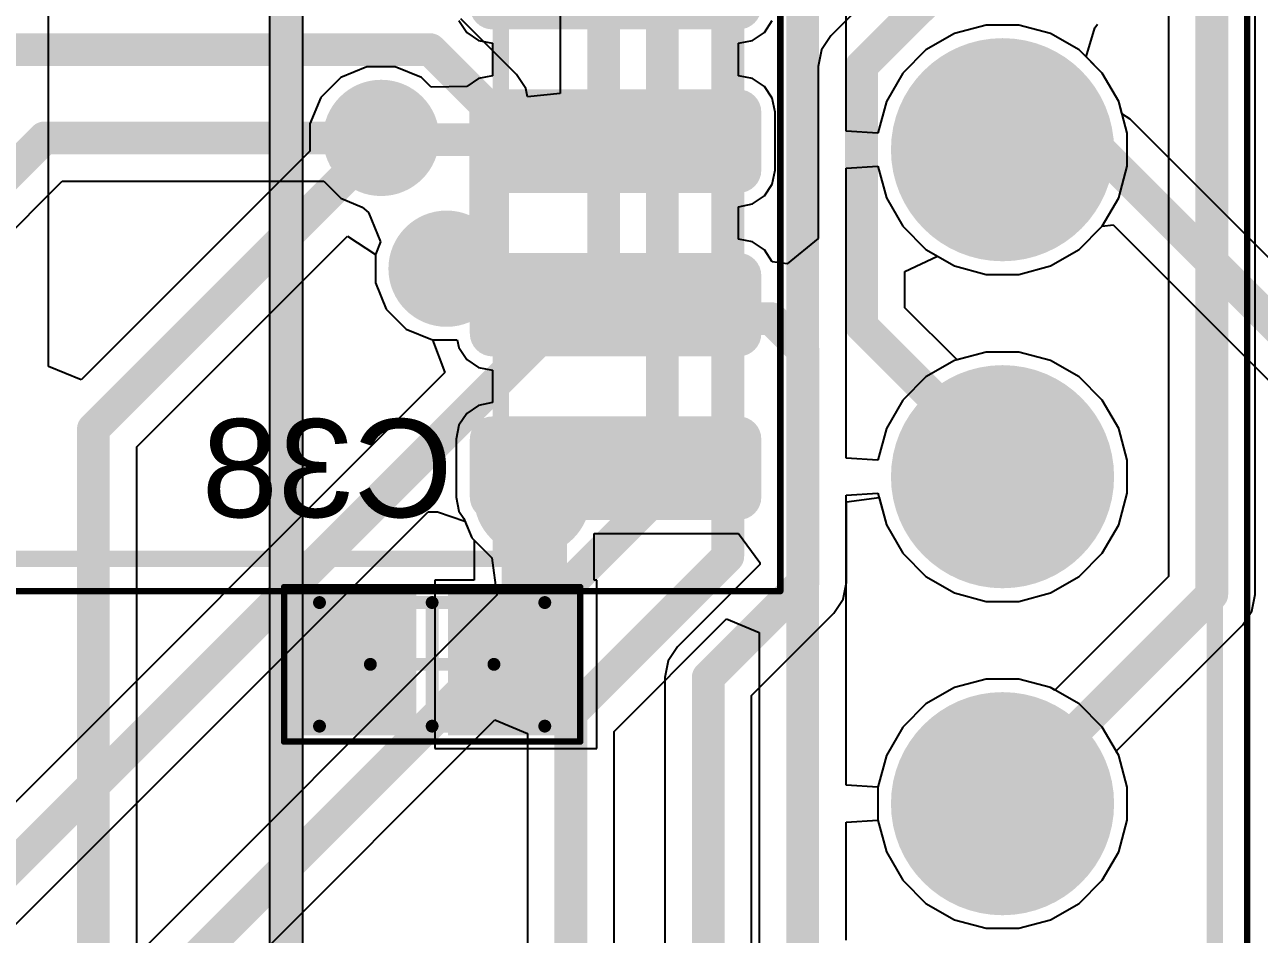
# Model space of a CAD drawing. Header units: inches. Extents: x 2.95 to 6.74, y 1.23 to 4.83.
# Drawn here: x 4.291 to 4.6685, y 3.5294 to 3.8076 of the extents above; entities that cross this region are included whole.
import ezdxf

# ---------------------------------------------------------------- set-up
doc = ezdxf.new("R2010")
doc.units = ezdxf.units.IN
doc.header["$MEASUREMENT"] = 0
for name, color, linetype in [('Bottom 3D Body', 56, 'Continuous'), ('Bottom Layer', 5, 'Continuous'), ('Bottom Overlay', 54, 'Continuous'), ('Bottom Paste', 16, 'Continuous'), ('Bottom Solder', 6, 'Continuous'), ('GND', 76, 'Continuous'), ('Mechanical 15', 56, 'Continuous'), ('Multi-Layer', 9, 'Continuous'), ('Pad Holes', 156, 'Continuous'), ('PWR', 16, 'Continuous'), ('Top 3D Body', 56, 'Continuous'), ('Top Layer', 1, 'Continuous'), ('Top Overlay', 2, 'Continuous'), ('Top Solder', 216, 'Continuous'), ('Via Holes', 16, 'Continuous')]:
    doc.layers.add(name, color=color, linetype=linetype)
doc.styles.add('Arial', font='', dxfattribs={"height": 0.2})
doc.styles.get('Arial').set_extended_font_data('Arial')

# ---------------------------------------------------------------- blocks, each defined once
blk = doc.blocks.new('CAPC1608X90X35LL15T15_B_6')
at = {"layer": 'Bottom Layer'}
for points in [[(-0.00886, 0.01772), (-0.00886, -0.01772), (-0.04232, -0.01772), (-0.04232, 0.01772)], [(0.04232, 0.01772), (0.04232, -0.01772), (0.00886, -0.01772), (0.00886, 0.01772)]]:
    blk.add_hatch(color=5, dxfattribs=at).paths.add_polyline_path(points)
at = {"layer": 'Bottom Paste'}
for points in [[(-0.00886, 0.01772), (-0.00886, -0.01772), (-0.04232, -0.01772), (-0.04232, 0.01772)], [(0.04232, 0.01772), (0.04232, -0.01772), (0.00886, -0.01772), (0.00886, 0.01772)]]:
    blk.add_hatch(color=16, dxfattribs=at).paths.add_polyline_path(points)
at = {"layer": 'Bottom Solder'}
for points in [[(-0.00486, 0.02172), (-0.00486, -0.02172), (-0.04632, -0.02172), (-0.04632, 0.02172)], [(0.04632, 0.02172), (0.04632, -0.02172), (0.00486, -0.02172), (0.00486, 0.02172)]]:
    blk.add_hatch(color=6, dxfattribs=at).paths.add_polyline_path(points)
at = {"layer": 'Bottom 3D Body'}
for points in [[(-0.03445, -0.0189, 0.00394, 0.00394, 0), (-0.03445, 0.0189, 0.00394, 0.00394, 0)], [(-0.03445, 0.0189, 0.00394, 0.00394, 0), (0.03445, 0.0189, 0.00394, 0.00394, 0)], [(0.03445, -0.0189, 0.00394, 0.00394, 0), (0.03445, 0.0189, 0.00394, 0.00394, 0)], [(-0.03445, -0.0189, 0.00394, 0.00394, 0), (0.03445, -0.0189, 0.00394, 0.00394, 0)]]:
    blk.add_lwpolyline(points, format="xyseb", dxfattribs=at)
for points in [[(-0.03543, 0.0189, 0.00197, 0.00197, 1), (-0.03346, 0.0189, 0.00197, 0.00197, 1)], [(-0.03543, 0.0189, 0.00197, 0.00197, 1), (-0.03346, 0.0189, 0.00197, 0.00197, 1)], [(0.03346, 0.0189, 0.00197, 0.00197, 1), (0.03543, 0.0189, 0.00197, 0.00197, 1)], [(0.03346, 0.0189, 0.00197, 0.00197, 1), (0.03543, 0.0189, 0.00197, 0.00197, 1)], [(-0.03543, -0.0189, 0.00197, 0.00197, 1), (-0.03346, -0.0189, 0.00197, 0.00197, 1)], [(-0.03543, -0.0189, 0.00197, 0.00197, 1), (-0.03346, -0.0189, 0.00197, 0.00197, 1)], [(0.03346, -0.0189, 0.00197, 0.00197, 1), (0.03543, -0.0189, 0.00197, 0.00197, 1)], [(0.03346, -0.0189, 0.00197, 0.00197, 1), (0.03543, -0.0189, 0.00197, 0.00197, 1)]]:
    blk.add_lwpolyline(points, format="xyseb", close=True, dxfattribs=at)
at = {"layer": 'Mechanical 15'}
for points in [[(-0.04528, -0.02362, 0.00197, 0.00197, 0), (-0.04528, 0.02362, 0.00197, 0.00197, 0)], [(-0.04528, 0.02362, 0.00197, 0.00197, 0), (0.04528, 0.02362, 0.00197, 0.00197, 0)], [(0.04528, -0.02362, 0.00197, 0.00197, 0), (0.04528, 0.02362, 0.00197, 0.00197, 0)], [(0, -0.0189, 0.00394, 0.00394, 0), (0, 0.0189, 0.00394, 0.00394, 0)], [(-0.0189, 0, 0.00394, 0.00394, 0), (0.0189, 0, 0.00394, 0.00394, 0)], [(-0.04528, -0.02362, 0.00197, 0.00197, 0), (0.04528, -0.02362, 0.00197, 0.00197, 0)]]:
    blk.add_lwpolyline(points, format="xyseb", dxfattribs=at)
for points in [[(-0.04577, 0.02362, 0.000984, 0.000984, 1), (-0.04478, 0.02362, 0.000984, 0.000984, 1)], [(-0.04577, 0.02362, 0.000984, 0.000984, 1), (-0.04478, 0.02362, 0.000984, 0.000984, 1)], [(0.04478, 0.02362, 0.000984, 0.000984, 1), (0.04577, 0.02362, 0.000984, 0.000984, 1)], [(0.04478, 0.02362, 0.000984, 0.000984, 1), (0.04577, 0.02362, 0.000984, 0.000984, 1)], [(-0.00098, 0.0189, 0.00197, 0.00197, 1), (0.00098, 0.0189, 0.00197, 0.00197, 1)], [(-0.01988, 0, 0.00197, 0.00197, 1), (-0.01791, 0, 0.00197, 0.00197, 1)], [(0.01791, 0, 0.00197, 0.00197, 1), (0.01988, 0, 0.00197, 0.00197, 1)], [(-0.00098, -0.0189, 0.00197, 0.00197, 1), (0.00098, -0.0189, 0.00197, 0.00197, 1)], [(-0.04577, -0.02362, 0.000984, 0.000984, 1), (-0.04478, -0.02362, 0.000984, 0.000984, 1)], [(-0.04577, -0.02362, 0.000984, 0.000984, 1), (-0.04478, -0.02362, 0.000984, 0.000984, 1)], [(0.04478, -0.02362, 0.000984, 0.000984, 1), (0.04577, -0.02362, 0.000984, 0.000984, 1)], [(0.04478, -0.02362, 0.000984, 0.000984, 1), (0.04577, -0.02362, 0.000984, 0.000984, 1)]]:
    blk.add_lwpolyline(points, format="xyseb", close=True, dxfattribs=at)
blk = doc.blocks.new('SOIC127P1030X265_16N_B_17')
at = {"layer": 'Bottom Layer'}
h = blk.add_hatch(color=5, dxfattribs=at)
edge = h.paths.add_edge_path()
edge.add_arc((0.14508, -0.06614), 0.00295, 90, 180)
edge.add_line((0.14213, -0.06614), (0.14213, -0.08386))
edge.add_arc((0.14508, -0.08386), 0.00295, 180, 270)
edge.add_line((0.14508, -0.08681), (0.22028, -0.08681))
edge.add_arc((0.22028, -0.08386), 0.00295, 270, 360)
edge.add_line((0.22323, -0.08386), (0.22323, -0.06614))
edge.add_arc((0.22028, -0.06614), 0.00295, 0, 90)
edge.add_line((0.22028, -0.06319), (0.14508, -0.06319))
h = blk.add_hatch(color=5, dxfattribs=at)
edge = h.paths.add_edge_path()
edge.add_arc((0.14508, -0.11614), 0.00295, 90, 180)
edge.add_line((0.14213, -0.11614), (0.14213, -0.13386))
edge.add_arc((0.14508, -0.13386), 0.00295, 180, 270)
edge.add_line((0.14508, -0.13681), (0.22028, -0.13681))
edge.add_arc((0.22028, -0.13386), 0.00295, 270, 360)
edge.add_line((0.22323, -0.13386), (0.22323, -0.11614))
edge.add_arc((0.22028, -0.11614), 0.00295, 0, 90)
edge.add_line((0.22028, -0.11319), (0.14508, -0.11319))
h = blk.add_hatch(color=5, dxfattribs=at)
edge = h.paths.add_edge_path()
edge.add_arc((0.14508, -0.16614), 0.00295, 90, 180)
edge.add_line((0.14213, -0.16614), (0.14213, -0.18386))
edge.add_arc((0.14508, -0.18386), 0.00295, 180, 270)
edge.add_line((0.14508, -0.18681), (0.22028, -0.18681))
edge.add_arc((0.22028, -0.18386), 0.00295, 270, 360)
edge.add_line((0.22323, -0.18386), (0.22323, -0.16614))
edge.add_arc((0.22028, -0.16614), 0.00295, 0, 90)
edge.add_line((0.22028, -0.16319), (0.14508, -0.16319))
at = {"layer": 'Bottom Paste'}
h = blk.add_hatch(color=16, dxfattribs=at)
edge = h.paths.add_edge_path()
edge.add_arc((0.14508, -0.06614), 0.00295, 90, 180)
edge.add_line((0.14213, -0.06614), (0.14213, -0.08386))
edge.add_arc((0.14508, -0.08386), 0.00295, 180, 270)
edge.add_line((0.14508, -0.08681), (0.22028, -0.08681))
edge.add_arc((0.22028, -0.08386), 0.00295, 270, 360)
edge.add_line((0.22323, -0.08386), (0.22323, -0.06614))
edge.add_arc((0.22028, -0.06614), 0.00295, 0, 90)
edge.add_line((0.22028, -0.06319), (0.14508, -0.06319))
h = blk.add_hatch(color=16, dxfattribs=at)
edge = h.paths.add_edge_path()
edge.add_arc((0.14508, -0.11614), 0.00295, 90, 180)
edge.add_line((0.14213, -0.11614), (0.14213, -0.13386))
edge.add_arc((0.14508, -0.13386), 0.00295, 180, 270)
edge.add_line((0.14508, -0.13681), (0.22028, -0.13681))
edge.add_arc((0.22028, -0.13386), 0.00295, 270, 360)
edge.add_line((0.22323, -0.13386), (0.22323, -0.11614))
edge.add_arc((0.22028, -0.11614), 0.00295, 0, 90)
edge.add_line((0.22028, -0.11319), (0.14508, -0.11319))
h = blk.add_hatch(color=16, dxfattribs=at)
edge = h.paths.add_edge_path()
edge.add_arc((0.14508, -0.16614), 0.00295, 90, 180)
edge.add_line((0.14213, -0.16614), (0.14213, -0.18386))
edge.add_arc((0.14508, -0.18386), 0.00295, 180, 270)
edge.add_line((0.14508, -0.18681), (0.22028, -0.18681))
edge.add_arc((0.22028, -0.18386), 0.00295, 270, 360)
edge.add_line((0.22323, -0.18386), (0.22323, -0.16614))
edge.add_arc((0.22028, -0.16614), 0.00295, 0, 90)
edge.add_line((0.22028, -0.16319), (0.14508, -0.16319))
at = {"layer": 'Bottom Solder'}
h = blk.add_hatch(color=6, dxfattribs=at)
edge = h.paths.add_edge_path()
edge.add_arc((0.14508, -0.01614), 0.00697, 90, 180)
edge.add_line((0.13811, -0.01614), (0.13811, -0.03386))
edge.add_arc((0.14508, -0.03386), 0.00697, 180, 270)
edge.add_line((0.14508, -0.04083), (0.22028, -0.04083))
edge.add_arc((0.22028, -0.03386), 0.00697, 270, 360)
edge.add_line((0.22724, -0.03386), (0.22724, -0.01614))
edge.add_arc((0.22028, -0.01614), 0.00697, 0, 90)
edge.add_line((0.22028, -0.00917), (0.14508, -0.00917))
h = blk.add_hatch(color=6, dxfattribs=at)
edge = h.paths.add_edge_path()
edge.add_arc((0.14508, -0.06614), 0.00697, 90, 180)
edge.add_line((0.13811, -0.06614), (0.13811, -0.08386))
edge.add_arc((0.14508, -0.08386), 0.00697, 180, 270)
edge.add_line((0.14508, -0.09083), (0.22028, -0.09083))
edge.add_arc((0.22028, -0.08386), 0.00697, 270, 360)
edge.add_line((0.22724, -0.08386), (0.22724, -0.06614))
edge.add_arc((0.22028, -0.06614), 0.00697, 0, 90)
edge.add_line((0.22028, -0.05917), (0.14508, -0.05917))
h = blk.add_hatch(color=6, dxfattribs=at)
edge = h.paths.add_edge_path()
edge.add_arc((0.14508, -0.11614), 0.00697, 90, 180)
edge.add_line((0.13811, -0.11614), (0.13811, -0.13386))
edge.add_arc((0.14508, -0.13386), 0.00697, 180, 270)
edge.add_line((0.14508, -0.14083), (0.22028, -0.14083))
edge.add_arc((0.22028, -0.13386), 0.00697, 270, 360)
edge.add_line((0.22724, -0.13386), (0.22724, -0.11614))
edge.add_arc((0.22028, -0.11614), 0.00697, 0, 90)
edge.add_line((0.22028, -0.10917), (0.14508, -0.10917))
h = blk.add_hatch(color=6, dxfattribs=at)
edge = h.paths.add_edge_path()
edge.add_arc((0.14508, -0.16614), 0.00697, 90, 180)
edge.add_line((0.13811, -0.16614), (0.13811, -0.18386))
edge.add_arc((0.14508, -0.18386), 0.00697, 180, 270)
edge.add_line((0.14508, -0.19083), (0.22028, -0.19083))
edge.add_arc((0.22028, -0.18386), 0.00697, 270, 360)
edge.add_line((0.22724, -0.18386), (0.22724, -0.16614))
edge.add_arc((0.22028, -0.16614), 0.00697, 0, 90)
edge.add_line((0.22028, -0.15917), (0.14508, -0.15917))
at = {"layer": 'Bottom 3D Body'}
for points in [[(0.14764, -0.20276, 0.005, 0.005, 0), (0.14764, 0.20276, 0.005, 0.005, 0)], [(-0.14764, -0.20276, 0.005, 0.005, 0), (0.14764, -0.20276, 0.005, 0.005, 0)]]:
    blk.add_lwpolyline(points, format="xyseb", dxfattribs=at)
blk.add_lwpolyline([(0.14639, -0.20276, 0.0025, 0.0025, 1), (0.14889, -0.20276, 0.0025, 0.0025, 1)], format="xyseb", close=True, dxfattribs=at)
blk.add_lwpolyline([(0.14639, -0.20276, 0.0025, 0.0025, 1), (0.14889, -0.20276, 0.0025, 0.0025, 1)], format="xyseb", close=True, dxfattribs=at)
at = {"layer": 'Bottom Overlay'}
blk.add_lwpolyline([(-0.14764, -0.20276, 0.005, 0.005, 0), (0.14764, -0.20276, 0.005, 0.005, 0)], format="xyseb", dxfattribs=at)
blk.add_lwpolyline([(0.14639, -0.20276, 0.0025, 0.0025, 1), (0.14889, -0.20276, 0.0025, 0.0025, 1)], format="xyseb", close=True, dxfattribs=at)
at = {"layer": 'Mechanical 15'}
for points in [[(0.23307, -0.2126, 0.00197, 0.00197, 0), (0.23307, 0.2126, 0.00197, 0.00197, 0)], [(-0.23307, -0.2126, 0.00197, 0.00197, 0), (0.23307, -0.2126, 0.00197, 0.00197, 0)]]:
    blk.add_lwpolyline(points, format="xyseb", dxfattribs=at)
blk.add_lwpolyline([(0.23258, -0.2126, 0.000984, 0.000984, 1), (0.23356, -0.2126, 0.000984, 0.000984, 1)], format="xyseb", close=True, dxfattribs=at)
blk.add_lwpolyline([(0.23258, -0.2126, 0.000984, 0.000984, 1), (0.23356, -0.2126, 0.000984, 0.000984, 1)], format="xyseb", close=True, dxfattribs=at)
blk = doc.blocks.new('MODULE_NUCLEO_L432KC_179')
at = {"layer": 'Bottom Layer'}
h = blk.add_hatch(color=5, dxfattribs=at)
edge = h.paths.add_edge_path()
edge.add_arc((0.3, 0.03839), 0.03012, 0, 360)
h = blk.add_hatch(color=5, dxfattribs=at)
edge = h.paths.add_edge_path()
edge.add_arc((0.3, -0.06161), 0.03012, 0, 360)
h = blk.add_hatch(color=5, dxfattribs=at)
edge = h.paths.add_edge_path()
edge.add_arc((0.3, -0.16161), 0.03012, 0, 360)
at = {"layer": 'Bottom Solder'}
h = blk.add_hatch(color=6, dxfattribs=at)
edge = h.paths.add_edge_path()
edge.add_arc((0.3, 0.03839), 0.03412, 0, 360)
h = blk.add_hatch(color=6, dxfattribs=at)
edge = h.paths.add_edge_path()
edge.add_arc((0.3, -0.06161), 0.03412, 0, 360)
h = blk.add_hatch(color=6, dxfattribs=at)
edge = h.paths.add_edge_path()
edge.add_arc((0.3, -0.16161), 0.03412, 0, 360)
at = {"layer": 'GND'}
h = blk.add_hatch(color=76, dxfattribs=at)
edge = h.paths.add_edge_path()
edge.add_arc((0.3, 0.03839), 0.03008, 0, 360)
h = blk.add_hatch(color=76, dxfattribs=at)
edge = h.paths.add_edge_path()
edge.add_arc((0.3, -0.06161), 0.03008, 0, 360)
h = blk.add_hatch(color=76, dxfattribs=at)
edge = h.paths.add_edge_path()
edge.add_arc((0.3, -0.16161), 0.03008, 0, 360)
at = {"layer": 'Multi-Layer'}
h = blk.add_hatch(color=9, dxfattribs=at)
edge = h.paths.add_edge_path()
edge.add_arc((0.3, 0.03839), 0.03012, 0, 360)
h = blk.add_hatch(color=9, dxfattribs=at)
edge = h.paths.add_edge_path()
edge.add_arc((0.3, -0.06161), 0.03012, 0, 360)
h = blk.add_hatch(color=9, dxfattribs=at)
edge = h.paths.add_edge_path()
edge.add_arc((0.3, -0.16161), 0.03012, 0, 360)
at = {"layer": 'Pad Holes'}
h = blk.add_hatch(color=7, dxfattribs=at)
edge = h.paths.add_edge_path()
edge.add_arc((0.3, 0.03839), 0.02008, 0, 360)
h = blk.add_hatch(color=7, dxfattribs=at)
edge = h.paths.add_edge_path()
edge.add_arc((0.3, -0.06161), 0.02008, 0, 360)
h = blk.add_hatch(color=7, dxfattribs=at)
edge = h.paths.add_edge_path()
edge.add_arc((0.3, -0.16161), 0.02008, 0, 360)
at = {"layer": 'PWR'}
h = blk.add_hatch(color=16, dxfattribs=at)
edge = h.paths.add_edge_path()
edge.add_arc((0.3, 0.03839), 0.03008, 0, 360)
h = blk.add_hatch(color=16, dxfattribs=at)
edge = h.paths.add_edge_path()
edge.add_arc((0.3, -0.06161), 0.03008, 0, 360)
h = blk.add_hatch(color=16, dxfattribs=at)
edge = h.paths.add_edge_path()
edge.add_arc((0.3, -0.16161), 0.03008, 0, 360)
at = {"layer": 'Top Layer'}
h = blk.add_hatch(color=1, dxfattribs=at)
edge = h.paths.add_edge_path()
edge.add_arc((0.3, 0.03839), 0.03012, 0, 360)
h = blk.add_hatch(color=1, dxfattribs=at)
edge = h.paths.add_edge_path()
edge.add_arc((0.3, -0.06161), 0.03012, 0, 360)
h = blk.add_hatch(color=1, dxfattribs=at)
edge = h.paths.add_edge_path()
edge.add_arc((0.3, -0.16161), 0.03012, 0, 360)
at = {"layer": 'Top Solder'}
h = blk.add_hatch(color=216, dxfattribs=at)
edge = h.paths.add_edge_path()
edge.add_arc((0.3, 0.03839), 0.03412, 0, 360)
h = blk.add_hatch(color=216, dxfattribs=at)
edge = h.paths.add_edge_path()
edge.add_arc((0.3, -0.06161), 0.03412, 0, 360)
h = blk.add_hatch(color=216, dxfattribs=at)
edge = h.paths.add_edge_path()
edge.add_arc((0.3, -0.16161), 0.03412, 0, 360)
at = {"layer": 'Mechanical 15'}
blk.add_lwpolyline([(0.3748, -0.9998, 0.00197, 0.00197, 0), (0.3748, 0.9998, 0.00197, 0.00197, 0)], format="xyseb", dxfattribs=at)
at = {"layer": 'Top 3D Body'}
blk.add_lwpolyline([(0.36496, -0.98996, 0.005, 0.005, 0), (0.36496, 0.98996, 0.005, 0.005, 0)], format="xyseb", dxfattribs=at)
at = {"layer": 'Top Overlay'}
blk.add_lwpolyline([(0.36496, -0.98996, 0.005, 0.005, 0), (0.36496, 0.98996, 0.005, 0.005, 0)], format="xyseb", dxfattribs=at)

msp = doc.modelspace()

# ---------------------------------------------------------------- hatches: boundary and pattern name
at = {"layer": 'Bottom Layer'}
h = msp.add_hatch(color=5, dxfattribs=at)
edge = h.paths.add_edge_path()
edge.add_arc((4.4, 3.773), 0.01378, 0, 360)
h = msp.add_hatch(color=5, dxfattribs=at)
edge = h.paths.add_edge_path()
edge.add_arc((4.42, 3.733), 0.01378, 0, 360)
h = msp.add_hatch(color=5, dxfattribs=at)
edge = h.paths.add_edge_path()
edge.add_arc((4.44617, 3.66305), 0.01378, 0, 360)
h = msp.add_hatch(color=5, dxfattribs=at)
edge = h.paths.add_edge_path()
edge.add_arc((4.38494, 3.61006), 0.01378, 0, 360)
at = {"layer": 'Bottom Solder'}
h = msp.add_hatch(color=6, dxfattribs=at)
edge = h.paths.add_edge_path()
edge.add_arc((4.4, 3.773), 0.01778, 0, 360)
h = msp.add_hatch(color=6, dxfattribs=at)
edge = h.paths.add_edge_path()
edge.add_arc((4.42, 3.733), 0.01778, 0, 360)
h = msp.add_hatch(color=6, dxfattribs=at)
edge = h.paths.add_edge_path()
edge.add_arc((4.44617, 3.66305), 0.01778, 0, 360)
h = msp.add_hatch(color=6, dxfattribs=at)
edge = h.paths.add_edge_path()
edge.add_arc((4.38494, 3.61006), 0.01778, 0, 360)
at = {"layer": 'GND'}
h = msp.add_hatch(color=76, dxfattribs=at)
edge = h.paths.add_edge_path()
edge.add_arc((4.4, 3.773), 0.01591, 0, 360)
h = msp.add_hatch(color=76, dxfattribs=at)
edge = h.paths.add_edge_path()
edge.add_arc((4.42, 3.733), 0.01591, 0, 360)
h = msp.add_hatch(color=76, dxfattribs=at)
edge = h.paths.add_edge_path()
edge.add_arc((4.44617, 3.66305), 0.01591, 0, 360)
at = {"layer": 'PWR'}
h = msp.add_hatch(color=16, dxfattribs=at)
edge = h.paths.add_edge_path()
edge.add_arc((4.4, 3.773), 0.01591, 0, 360)
h = msp.add_hatch(color=16, dxfattribs=at)
edge = h.paths.add_edge_path()
edge.add_arc((4.42, 3.733), 0.01591, 0, 360)
h = msp.add_hatch(color=16, dxfattribs=at)
edge = h.paths.add_edge_path()
edge.add_arc((4.38494, 3.61006), 0.01591, 0, 360)
at = {"layer": 'Top Layer'}
h = msp.add_hatch(color=1, dxfattribs=at)
edge = h.paths.add_edge_path()
edge.add_arc((4.4, 3.773), 0.01378, 0, 360)
h = msp.add_hatch(color=1, dxfattribs=at)
edge = h.paths.add_edge_path()
edge.add_arc((4.42, 3.733), 0.01378, 0, 360)
h = msp.add_hatch(color=1, dxfattribs=at)
edge = h.paths.add_edge_path()
edge.add_arc((4.44617, 3.66305), 0.01378, 0, 360)
h = msp.add_hatch(color=1, dxfattribs=at)
edge = h.paths.add_edge_path()
edge.add_arc((4.38494, 3.61006), 0.01378, 0, 360)
at = {"layer": 'Top Solder'}
h = msp.add_hatch(color=216, dxfattribs=at)
edge = h.paths.add_edge_path()
edge.add_arc((4.4, 3.773), 0.01778, 0, 360)
h = msp.add_hatch(color=216, dxfattribs=at)
edge = h.paths.add_edge_path()
edge.add_arc((4.42, 3.733), 0.01778, 0, 360)
h = msp.add_hatch(color=216, dxfattribs=at)
edge = h.paths.add_edge_path()
edge.add_arc((4.44617, 3.66305), 0.01778, 0, 360)
h = msp.add_hatch(color=216, dxfattribs=at)
edge = h.paths.add_edge_path()
edge.add_arc((4.38494, 3.61006), 0.01778, 0, 360)
at = {"layer": 'Via Holes'}
h = msp.add_hatch(color=7, dxfattribs=at)
edge = h.paths.add_edge_path()
edge.add_arc((4.4, 3.773), 0.00591, 0, 360)
h = msp.add_hatch(color=7, dxfattribs=at)
edge = h.paths.add_edge_path()
edge.add_arc((4.42, 3.733), 0.00591, 0, 360)
h = msp.add_hatch(color=7, dxfattribs=at)
edge = h.paths.add_edge_path()
edge.add_arc((4.44617, 3.66305), 0.00591, 0, 360)
h = msp.add_hatch(color=7, dxfattribs=at)
edge = h.paths.add_edge_path()
edge.add_arc((4.38494, 3.61006), 0.00591, 0, 360)

# ---------------------------------------------------------------- linework, layer by layer
at = {"layer": 'Bottom Layer'}
for p, q in [((4.29825, 3.70314), (4.29825, 3.82851)), ((4.56279, 3.82953), (4.53751, 3.80425)), ((4.42376, 3.80887), (4.42618, 3.80525)), ((4.51717, 3.80525), (4.51959, 3.80887)), ((4.61555, 3.79775), (4.61825, 3.80667)), ((4.61825, 3.80667), (4.61902, 3.80775)), ((4.42618, 3.80525), (4.42981, 3.80282)), ((4.42981, 3.80282), (4.43408, 3.80197)), ((4.43408, 3.80197), (4.43408, 3.79203)), ((4.50928, 3.80197), (4.51355, 3.80282)), ((4.50928, 3.79203), (4.50928, 3.80197)), ((4.51355, 3.80282), (4.51717, 3.80525)), ((4.53751, 3.80425), (4.53464, 3.79995)), ((4.53464, 3.79995), (4.53363, 3.79488)), ((4.39567, 3.79478), (4.38766, 3.79146)), ((4.40433, 3.79478), (4.39567, 3.79478)), ((4.41234, 3.79146), (4.40433, 3.79478)), ((4.53363, 3.79488), (4.53363, 3.74224)), ((4.6205, 3.79279), (4.61555, 3.79775)), ((4.38766, 3.79146), (4.38154, 3.78534)), ((4.4153, 3.7885), (4.41234, 3.79146)), ((4.42981, 3.79118), (4.42618, 3.78875)), ((4.43408, 3.79203), (4.42981, 3.79118)), ((4.51355, 3.79118), (4.50928, 3.79203)), ((4.51717, 3.78875), (4.51355, 3.79118)), ((4.62552, 3.7841), (4.6205, 3.79279)), ((4.42618, 3.78875), (4.4153, 3.7885)), ((4.51959, 3.78513), (4.51717, 3.78875)), ((4.38154, 3.78534), (4.37822, 3.77733)), ((4.52044, 3.78086), (4.51959, 3.78513)), ((4.62651, 3.78041), (4.62552, 3.7841)), ((4.52044, 3.76314), (4.52044, 3.78086)), ((4.62899, 3.77876), (4.62651, 3.78041)), ((4.37822, 3.77733), (4.37822, 3.76897)), ((4.68949, 3.71825), (4.62899, 3.77876)), ((4.37822, 3.76897), (4.30825, 3.699)), ((4.51959, 3.75887), (4.52044, 3.76314)), ((4.51717, 3.75525), (4.51959, 3.75887)), ((4.50928, 3.75197), (4.51355, 3.75282)), ((4.51355, 3.75282), (4.51717, 3.75525)), ((4.50928, 3.74203), (4.50928, 3.75197)), ((4.61341, 3.73888), (4.6205, 3.74598)), ((4.6205, 3.74598), (4.62384, 3.74642)), ((4.62384, 3.74642), (4.67463, 3.69563)), ((4.32525, 3.67851), (4.38974, 3.743)), ((4.38974, 3.743), (4.39822, 3.73733)), ((4.51355, 3.74118), (4.50928, 3.74203)), ((4.53363, 3.74224), (4.52418, 3.73446)), ((4.51717, 3.73875), (4.51355, 3.74118)), ((4.51959, 3.73513), (4.51717, 3.73875)), ((4.60471, 3.73387), (4.61341, 3.73888)), ((4.39822, 3.73733), (4.39822, 3.73733)), ((4.39822, 3.73733), (4.39822, 3.72867)), ((4.52418, 3.73446), (4.51959, 3.73513)), ((4.56014, 3.73212), (4.57014, 3.73684)), ((4.57014, 3.73684), (4.57529, 3.73387)), ((4.57529, 3.73387), (4.58498, 3.73127)), ((4.59502, 3.73127), (4.60471, 3.73387)), ((4.56014, 3.72106), (4.56014, 3.73212)), ((4.58498, 3.73127), (4.59502, 3.73127)), ((4.39822, 3.72867), (4.40154, 3.72066)), ((4.40154, 3.72066), (4.40766, 3.71454)), ((4.57608, 3.70512), (4.56014, 3.72106)), ((4.40766, 3.71454), (4.41567, 3.71122)), ((4.41567, 3.71122), (4.42329, 3.71122)), ((4.42329, 3.71122), (4.42376, 3.70887)), ((4.42376, 3.70887), (4.42618, 3.70525)), ((4.58498, 3.7075), (4.57608, 3.70512)), ((4.59502, 3.7075), (4.58498, 3.7075)), ((4.60471, 3.70491), (4.59502, 3.7075)), ((4.42618, 3.70525), (4.42981, 3.70282)), ((4.61341, 3.69989), (4.60471, 3.70491)), ((4.30825, 3.699), (4.29825, 3.70314)), ((4.42981, 3.70282), (4.43408, 3.70197)), ((4.43408, 3.70197), (4.43408, 3.69203)), ((4.6205, 3.69279), (4.61341, 3.69989)), ((4.62552, 3.6841), (4.6205, 3.69279)), ((4.42618, 3.68875), (4.42376, 3.68513)), ((4.42981, 3.69118), (4.42618, 3.68875)), ((4.43408, 3.69203), (4.42981, 3.69118)), ((4.42376, 3.68513), (4.42291, 3.68086)), ((4.42291, 3.68086), (4.42291, 3.66314)), ((4.62812, 3.6744), (4.62552, 3.6841)), ((4.32525, 2.51349), (4.32525, 3.67851)), ((4.62812, 3.66437), (4.62812, 3.6744)), ((4.42291, 3.66314), (4.42376, 3.65887)), ((4.54225, 3.66166), (4.55225, 3.66298)), ((4.55225, 3.66298), (4.55448, 3.65467)), ((4.62552, 3.65467), (4.62812, 3.66437)), ((4.42376, 3.65887), (4.42526, 3.65663)), ((4.54225, 3.637), (4.54225, 3.66166)), ((4.42526, 3.65663), (4.42771, 3.65071)), ((4.55448, 3.65467), (4.5595, 3.64598)), ((4.6205, 3.64598), (4.62552, 3.65467)), ((4.42771, 3.65071), (4.42846, 3.64996)), ((4.46517, 3.63772), (4.46517, 3.65197)), ((4.46517, 3.65197), (4.50928, 3.65197)), ((4.50928, 3.65197), (4.51575, 3.64318)), ((4.42846, 3.64996), (4.42846, 3.63772)), ((4.51575, 3.64318), (4.51575, 3.64249)), ((4.5595, 3.64598), (4.56659, 3.63888)), ((4.61341, 3.63888), (4.6205, 3.64598)), ((4.51575, 3.64249), (4.49063, 3.61737)), ((4.42846, 3.63772), (4.41645, 3.63772)), ((4.41645, 3.63772), (4.41645, 3.58628)), ((4.46591, 3.63772), (4.46517, 3.63772)), ((4.46591, 3.58628), (4.46591, 3.63772)), ((4.54125, 3.63193), (4.54225, 3.637)), ((4.56659, 3.63888), (4.57529, 3.63387)), ((4.60471, 3.63387), (4.61341, 3.63888)), ((4.53837, 3.62763), (4.54125, 3.63193)), ((4.57529, 3.63387), (4.58498, 3.63127)), ((4.59502, 3.63127), (4.60471, 3.63387)), ((4.58498, 3.63127), (4.59502, 3.63127)), ((4.51325, 3.60251), (4.53837, 3.62763)), ((4.49063, 3.61737), (4.48775, 3.61307)), ((4.48775, 3.61307), (4.48675, 3.608)), ((4.48675, 3.608), (4.48675, 2.98)), ((4.58498, 3.6075), (4.57529, 3.60491)), ((4.59502, 3.6075), (4.58498, 3.6075)), ((4.60471, 3.60491), (4.59502, 3.6075)), ((4.51325, 3.39388), (4.51325, 3.60251)), ((4.57529, 3.60491), (4.56659, 3.59989)), ((4.61341, 3.59989), (4.60471, 3.60491)), ((4.56659, 3.59989), (4.5595, 3.59279)), ((4.6205, 3.59279), (4.61341, 3.59989)), ((4.5595, 3.59279), (4.55448, 3.5841)), ((4.62552, 3.5841), (4.6205, 3.59279)), ((4.41645, 3.58628), (4.46591, 3.58628)), ((4.55448, 3.5841), (4.55188, 3.5744)), ((4.62812, 3.5744), (4.62552, 3.5841)), ((4.55188, 3.5744), (4.55188, 3.56437)), ((4.62812, 3.56437), (4.62812, 3.5744)), ((4.55188, 3.56437), (4.55448, 3.55467)), ((4.62552, 3.55467), (4.62812, 3.56437)), ((4.55448, 3.55467), (4.5595, 3.54598)), ((4.6205, 3.54598), (4.62552, 3.55467)), ((4.5595, 3.54598), (4.56659, 3.53888)), ((4.61341, 3.53888), (4.6205, 3.54598)), ((4.56659, 3.53888), (4.57529, 3.53387)), ((4.60471, 3.53387), (4.61341, 3.53888)), ((4.57529, 3.53387), (4.58498, 3.53127)), ((4.59502, 3.53127), (4.60471, 3.53387)), ((4.58498, 3.53127), (4.59502, 3.53127))]:
    msp.add_line(p, q, dxfattribs=at)
for points in [[(4.54688, 3.79488, 0.01, 0.01, 0), (4.573, 3.821, 0.01, 0.01, 0)], [(4.54688, 3.71557, 0.01, 0.01, 0), (4.54688, 3.79488, 0.01, 0.01, 0)], [(4.312, 3.684, 0.01, 0.01, 0), (4.4, 3.772, 0.01, 0.01, 0)], [(4.4, 3.772, 0.01, 0.01, 0), (4.4, 3.773, 0.01, 0.01, 0)], [(4.4005, 3.7725, 0.01, 0.01, 0), (4.49185, 3.7725, 0.01, 0.01, 0)], [(4.49185, 3.7725, 0.01, 0.01, 0), (4.49235, 3.773, 0.01, 0.01, 0)], [(4.59, 3.76939, 0.01, 0.01, 0), (4.61961, 3.76939, 0.01, 0.01, 0)], [(4.61961, 3.76939, 0.01, 0.01, 0), (4.684, 3.705, 0.01, 0.01, 0)], [(4.47168, 3.722, 0.01, 0.01, 0), (4.47594, 3.71774, 0.01, 0.01, 0)], [(4.47594, 3.71774, 0.01, 0.01, 0), (4.51926, 3.71774, 0.01, 0.01, 0)], [(4.51926, 3.71774, 0.01, 0.01, 0), (4.529, 3.708, 0.01, 0.01, 0)], [(4.54688, 3.71557, 0.01, 0.01, 0), (4.59, 3.67246, 0.01, 0.01, 0)], [(4.529, 3.637, 0.01, 0.01, 0), (4.529, 3.708, 0.01, 0.01, 0)], [(4.312, 2.508, 0.01, 0.01, 0), (4.312, 3.684, 0.01, 0.01, 0)], [(4.48571, 3.66636, 0.01, 0.01, 0), (4.49235, 3.673, 0.01, 0.01, 0)], [(4.59, 3.66939, 0.01, 0.01, 0), (4.59, 3.67246, 0.01, 0.01, 0)], [(4.44617, 3.66305, 0.02, 0.02, 0), (4.44622, 3.663, 0.02, 0.02, 0)], [(4.44622, 3.663, 0.02, 0.02, 0), (4.44681, 3.66241, 0.02, 0.02, 0)], [(4.44681, 3.61659, 0.02, 0.02, 0), (4.44681, 3.66241, 0.02, 0.02, 0)], [(4.44622, 3.663, 0.01, 0.01, 0), (4.44958, 3.66636, 0.01, 0.01, 0)], [(4.44958, 3.66636, 0.01, 0.01, 0), (4.48571, 3.66636, 0.01, 0.01, 0)], [(4.5, 3.608, 0.01, 0.01, 0), (4.529, 3.637, 0.01, 0.01, 0)], [(4.44681, 3.61659, 0.02, 0.02, 0), (4.44741, 3.616, 0.02, 0.02, 0)], [(4.5, 2.98, 0.01, 0.01, 0), (4.5, 3.608, 0.01, 0.01, 0)]]:
    msp.add_lwpolyline(points, format="xyseb", dxfattribs=at)
for points in [[(4.54438, 3.79488, 0.005, 0.005, 1), (4.54938, 3.79488, 0.005, 0.005, 1)], [(4.54438, 3.79488, 0.005, 0.005, 1), (4.54938, 3.79488, 0.005, 0.005, 1)], [(4.3975, 3.773, 0.005, 0.005, 1), (4.4025, 3.773, 0.005, 0.005, 1)], [(4.3975, 3.772, 0.005, 0.005, 1), (4.4025, 3.772, 0.005, 0.005, 1)], [(4.3975, 3.772, 0.005, 0.005, 1), (4.4025, 3.772, 0.005, 0.005, 1)], [(4.398, 3.7725, 0.005, 0.005, 1), (4.403, 3.7725, 0.005, 0.005, 1)], [(4.48935, 3.7725, 0.005, 0.005, 1), (4.49435, 3.7725, 0.005, 0.005, 1)], [(4.48935, 3.7725, 0.005, 0.005, 1), (4.49435, 3.7725, 0.005, 0.005, 1)], [(4.48985, 3.773, 0.005, 0.005, 1), (4.49485, 3.773, 0.005, 0.005, 1)], [(4.5875, 3.76939, 0.005, 0.005, 1), (4.5925, 3.76939, 0.005, 0.005, 1)], [(4.61711, 3.76939, 0.005, 0.005, 1), (4.62211, 3.76939, 0.005, 0.005, 1)], [(4.61711, 3.76939, 0.005, 0.005, 1), (4.62211, 3.76939, 0.005, 0.005, 1)], [(4.46918, 3.722, 0.005, 0.005, 1), (4.47418, 3.722, 0.005, 0.005, 1)], [(4.47344, 3.71774, 0.005, 0.005, 1), (4.47844, 3.71774, 0.005, 0.005, 1)], [(4.47344, 3.71774, 0.005, 0.005, 1), (4.47844, 3.71774, 0.005, 0.005, 1)], [(4.51676, 3.71774, 0.005, 0.005, 1), (4.52176, 3.71774, 0.005, 0.005, 1)], [(4.51676, 3.71774, 0.005, 0.005, 1), (4.52176, 3.71774, 0.005, 0.005, 1)], [(4.54438, 3.71557, 0.005, 0.005, 1), (4.54938, 3.71557, 0.005, 0.005, 1)], [(4.54438, 3.71557, 0.005, 0.005, 1), (4.54938, 3.71557, 0.005, 0.005, 1)], [(4.5265, 3.708, 0.005, 0.005, 1), (4.5315, 3.708, 0.005, 0.005, 1)], [(4.5265, 3.708, 0.005, 0.005, 1), (4.5315, 3.708, 0.005, 0.005, 1)], [(4.3095, 3.684, 0.005, 0.005, 1), (4.3145, 3.684, 0.005, 0.005, 1)], [(4.3095, 3.684, 0.005, 0.005, 1), (4.3145, 3.684, 0.005, 0.005, 1)], [(4.48985, 3.673, 0.005, 0.005, 1), (4.49485, 3.673, 0.005, 0.005, 1)], [(4.5875, 3.67246, 0.005, 0.005, 1), (4.5925, 3.67246, 0.005, 0.005, 1)], [(4.5875, 3.67246, 0.005, 0.005, 1), (4.5925, 3.67246, 0.005, 0.005, 1)], [(4.5875, 3.66939, 0.005, 0.005, 1), (4.5925, 3.66939, 0.005, 0.005, 1)], [(4.44117, 3.66305, 0.01, 0.01, 1), (4.45117, 3.66305, 0.01, 0.01, 1)], [(4.44122, 3.663, 0.01, 0.01, 1), (4.45122, 3.663, 0.01, 0.01, 1)], [(4.44122, 3.663, 0.01, 0.01, 1), (4.45122, 3.663, 0.01, 0.01, 1)], [(4.44182, 3.66241, 0.01, 0.01, 1), (4.45181, 3.66241, 0.01, 0.01, 1)], [(4.44182, 3.66241, 0.01, 0.01, 1), (4.45181, 3.66241, 0.01, 0.01, 1)], [(4.44708, 3.66636, 0.005, 0.005, 1), (4.45208, 3.66636, 0.005, 0.005, 1)], [(4.44708, 3.66636, 0.005, 0.005, 1), (4.45208, 3.66636, 0.005, 0.005, 1)], [(4.48321, 3.66636, 0.005, 0.005, 1), (4.48821, 3.66636, 0.005, 0.005, 1)], [(4.48321, 3.66636, 0.005, 0.005, 1), (4.48821, 3.66636, 0.005, 0.005, 1)], [(4.44372, 3.663, 0.005, 0.005, 1), (4.44872, 3.663, 0.005, 0.005, 1)], [(4.5265, 3.637, 0.005, 0.005, 1), (4.5315, 3.637, 0.005, 0.005, 1)], [(4.5265, 3.637, 0.005, 0.005, 1), (4.5315, 3.637, 0.005, 0.005, 1)], [(4.44182, 3.61659, 0.01, 0.01, 1), (4.45181, 3.61659, 0.01, 0.01, 1)], [(4.44182, 3.61659, 0.01, 0.01, 1), (4.45181, 3.61659, 0.01, 0.01, 1)], [(4.44241, 3.616, 0.01, 0.01, 1), (4.45241, 3.616, 0.01, 0.01, 1)], [(4.4975, 3.608, 0.005, 0.005, 1), (4.5025, 3.608, 0.005, 0.005, 1)], [(4.4975, 3.608, 0.005, 0.005, 1), (4.5025, 3.608, 0.005, 0.005, 1)]]:
    msp.add_lwpolyline(points, format="xyseb", close=True, dxfattribs=at)
at = {"layer": 'PWR'}
for p, q in [((4.3659, 3.931), (4.3659, 3.773)), ((4.3761, 3.773), (4.3761, 3.92889)), ((4.3659, 3.773), (4.3659, 3.17511)), ((4.3761, 3.173), (4.3761, 3.773))]:
    msp.add_line(p, q, dxfattribs=at)
for points in [[(4.371, 3.773, 0.01, 0.01, 0), (4.371, 3.931, 0.01, 0.01, 0)], [(4.371, 3.173, 0.01, 0.01, 0), (4.371, 3.773, 0.01, 0.01, 0)]]:
    msp.add_lwpolyline(points, format="xyseb", dxfattribs=at)
msp.add_lwpolyline([(4.3685, 3.773, 0.005, 0.005, 1), (4.3735, 3.773, 0.005, 0.005, 1)], format="xyseb", close=True, dxfattribs=at)
msp.add_lwpolyline([(4.3685, 3.773, 0.005, 0.005, 1), (4.3735, 3.773, 0.005, 0.005, 1)], format="xyseb", close=True, dxfattribs=at)
at = {"layer": 'Top Layer'}
for p, q in [((4.45475, 4.21746), (4.45475, 3.78655)), ((4.54214, 3.77502), (4.54214, 3.86375)), ((4.64075, 3.828), (4.64075, 3.63888)), ((4.66725, 3.63339), (4.66725, 3.82251)), ((4.44137, 3.79237), (4.42437, 3.80937)), ((4.58498, 3.8075), (4.57529, 3.80491)), ((4.59502, 3.8075), (4.58498, 3.8075)), ((4.60471, 3.80491), (4.59502, 3.8075)), ((4.57529, 3.80491), (4.56659, 3.79989)), ((4.61341, 3.79989), (4.60471, 3.80491)), ((4.56659, 3.79989), (4.5595, 3.79279)), ((4.6205, 3.79279), (4.61341, 3.79989)), ((4.44425, 3.78807), (4.44137, 3.79237)), ((4.5595, 3.79279), (4.55448, 3.7841)), ((4.62552, 3.7841), (4.6205, 3.79279)), ((4.44475, 3.78556), (4.44425, 3.78807)), ((4.45475, 3.78655), (4.44475, 3.78556)), ((4.55448, 3.7841), (4.55188, 3.7744)), ((4.62812, 3.7744), (4.62552, 3.7841)), ((4.55188, 3.7744), (4.54214, 3.77502)), ((4.62812, 3.76437), (4.62812, 3.7744)), ((4.54214, 3.76375), (4.55188, 3.76437)), ((4.55188, 3.76437), (4.55448, 3.75467)), ((4.62552, 3.75467), (4.62812, 3.76437)), ((4.54214, 3.67502), (4.54214, 3.76375)), ((4.12737, 3.58463), (4.30249, 3.75975)), ((4.30249, 3.75975), (4.38245, 3.75975)), ((4.38245, 3.75975), (4.38766, 3.75454)), ((4.38766, 3.75454), (4.39422, 3.75182)), ((4.55448, 3.75467), (4.5595, 3.74598)), ((4.6205, 3.74598), (4.62552, 3.75467)), ((4.39422, 3.75182), (4.39612, 3.75014)), ((4.39612, 3.75014), (4.39983, 3.74122)), ((4.5595, 3.74598), (4.56659, 3.73888)), ((4.61341, 3.73888), (4.6205, 3.74598)), ((4.39983, 3.74122), (4.39822, 3.73733)), ((4.56659, 3.73888), (4.57529, 3.73387)), ((4.60471, 3.73387), (4.61341, 3.73888)), ((4.39822, 3.73733), (4.39822, 3.72867)), ((4.57529, 3.73387), (4.58498, 3.73127)), ((4.59502, 3.73127), (4.60471, 3.73387)), ((4.58498, 3.73127), (4.59502, 3.73127)), ((4.39822, 3.72867), (4.40154, 3.72066)), ((4.40154, 3.72066), (4.40766, 3.71454)), ((4.40766, 3.71454), (4.41567, 3.71122)), ((4.41567, 3.71122), (4.41948, 3.70122)), ((4.58498, 3.7075), (4.57529, 3.70491)), ((4.59502, 3.7075), (4.58498, 3.7075)), ((4.60471, 3.70491), (4.59502, 3.7075)), ((4.57529, 3.70491), (4.56659, 3.69989)), ((4.61341, 3.69989), (4.60471, 3.70491)), ((4.41948, 3.70122), (4.07325, 3.355)), ((4.56659, 3.69989), (4.5595, 3.69279)), ((4.6205, 3.69279), (4.61341, 3.69989)), ((4.5595, 3.69279), (4.55448, 3.6841)), ((4.62552, 3.6841), (4.6205, 3.69279)), ((4.55448, 3.6841), (4.55188, 3.6744)), ((4.62812, 3.6744), (4.62552, 3.6841)), ((4.55188, 3.6744), (4.54214, 3.67502)), ((4.62812, 3.66437), (4.62812, 3.6744)), ((4.54214, 3.66375), (4.55188, 3.66437)), ((4.54214, 3.57502), (4.54214, 3.66375)), ((4.55188, 3.66437), (4.55448, 3.65467)), ((4.62552, 3.65467), (4.62812, 3.66437)), ((4.08825, 3.33251), (4.41441, 3.65867)), ((4.41441, 3.65867), (4.41724, 3.65868)), ((4.41724, 3.65868), (4.42563, 3.65574)), ((4.42563, 3.65574), (4.42771, 3.65071)), ((4.55448, 3.65467), (4.5595, 3.64598)), ((4.6205, 3.64598), (4.62552, 3.65467)), ((4.42771, 3.65071), (4.43384, 3.64458)), ((4.43384, 3.64458), (4.43538, 3.63312)), ((4.5595, 3.64598), (4.56659, 3.63888)), ((4.61341, 3.63888), (4.6205, 3.64598)), ((4.56659, 3.63888), (4.57529, 3.63387)), ((4.60471, 3.63387), (4.61341, 3.63888)), ((4.64075, 3.63888), (4.60602, 3.60415)), ((4.43538, 3.63312), (4.09749, 3.29524)), ((4.57529, 3.63387), (4.58498, 3.63127)), ((4.59502, 3.63127), (4.60471, 3.63387)), ((4.66625, 3.62831), (4.66725, 3.63339)), ((4.58498, 3.63127), (4.59502, 3.63127)), ((4.66337, 3.62401), (4.66625, 3.62831)), ((4.47125, 3.59151), (4.50563, 3.62588)), ((4.50563, 3.62588), (4.51563, 3.62174)), ((4.51563, 3.62174), (4.51563, 3.52212)), ((4.62477, 3.58541), (4.66337, 3.62401)), ((4.58498, 3.6075), (4.57529, 3.60491)), ((4.59502, 3.6075), (4.58498, 3.6075)), ((4.60471, 3.60491), (4.59502, 3.6075)), ((4.57529, 3.60491), (4.56659, 3.59989)), ((4.60602, 3.60415), (4.60471, 3.60491)), ((4.56659, 3.59989), (4.5595, 3.59279)), ((4.10625, 3.26651), (4.43475, 3.595)), ((4.43475, 3.595), (4.44475, 3.59086)), ((4.44475, 3.59086), (4.44475, 3.19005)), ((4.47125, 3.185), (4.47125, 3.59151)), ((4.5595, 3.59279), (4.55448, 3.5841)), ((4.55448, 3.5841), (4.55188, 3.5744)), ((4.62552, 3.5841), (4.62477, 3.58541)), ((4.62812, 3.5744), (4.62552, 3.5841)), ((4.55188, 3.5744), (4.54214, 3.57502)), ((4.62812, 3.56437), (4.62812, 3.5744)), ((4.54214, 3.56375), (4.55188, 3.56437)), ((4.55188, 3.56437), (4.55448, 3.55467)), ((4.62552, 3.55467), (4.62812, 3.56437)), ((4.54214, 3.52761), (4.54214, 3.56375)), ((4.55448, 3.55467), (4.5595, 3.54598)), ((4.6205, 3.54598), (4.62552, 3.55467)), ((4.5595, 3.54598), (4.56659, 3.53888)), ((4.61341, 3.53888), (4.6205, 3.54598)), ((4.56659, 3.53888), (4.57529, 3.53387)), ((4.60471, 3.53387), (4.61341, 3.53888)), ((4.57529, 3.53387), (4.58498, 3.53127)), ((4.59502, 3.53127), (4.60471, 3.53387)), ((4.58498, 3.53127), (4.59502, 3.53127))]:
    msp.add_line(p, q, dxfattribs=at)
for points in [[(4.468, 3.731, 0.01, 0.01, 0), (4.468, 4.21746, 0.01, 0.01, 0)], [(4.486, 3.665, 0.01, 0.01, 0), (4.486, 4.209, 0.01, 0.01, 0)], [(4.506, 3.645, 0.01, 0.01, 0), (4.506, 4.01142, 0.01, 0.01, 0)], [(4.52888, 3.52212, 0.01, 0.01, 0), (4.52888, 3.89688, 0.01, 0.01, 0)], [(4.654, 3.63339, 0.01, 0.01, 0), (4.654, 3.828, 0.01, 0.01, 0)], [(4.059, 3.8, 0.01, 0.01, 0), (4.415, 3.8, 0.01, 0.01, 0)], [(4.415, 3.8, 0.01, 0.01, 0), (4.432, 3.783, 0.01, 0.01, 0)], [(4.432, 3.741, 0.01, 0.01, 0), (4.432, 3.783, 0.01, 0.01, 0)], [(4.118, 3.594, 0.01, 0.01, 0), (4.297, 3.773, 0.01, 0.01, 0)], [(4.297, 3.773, 0.01, 0.01, 0), (4.4, 3.773, 0.01, 0.01, 0)], [(4.421, 3.73, 0.01, 0.01, 0), (4.432, 3.741, 0.01, 0.01, 0)], [(4.075, 3.338, 0.01, 0.01, 0), (4.468, 3.731, 0.01, 0.01, 0)], [(4.093, 3.272, 0.01, 0.01, 0), (4.486, 3.665, 0.01, 0.01, 0)], [(4.458, 3.597, 0.01, 0.01, 0), (4.506, 3.645, 0.01, 0.01, 0)], [(4.59, 3.56939, 0.01, 0.01, 0), (4.654, 3.63339, 0.01, 0.01, 0)], [(4.458, 3.185, 0.01, 0.01, 0), (4.458, 3.597, 0.01, 0.01, 0)]]:
    msp.add_lwpolyline(points, format="xyseb", dxfattribs=at)
for points in [[(4.4125, 3.8, 0.005, 0.005, 1), (4.4175, 3.8, 0.005, 0.005, 1)], [(4.4125, 3.8, 0.005, 0.005, 1), (4.4175, 3.8, 0.005, 0.005, 1)], [(4.4295, 3.783, 0.005, 0.005, 1), (4.4345, 3.783, 0.005, 0.005, 1)], [(4.4295, 3.783, 0.005, 0.005, 1), (4.4345, 3.783, 0.005, 0.005, 1)], [(4.2945, 3.773, 0.005, 0.005, 1), (4.2995, 3.773, 0.005, 0.005, 1)], [(4.2945, 3.773, 0.005, 0.005, 1), (4.2995, 3.773, 0.005, 0.005, 1)], [(4.3975, 3.773, 0.005, 0.005, 1), (4.4025, 3.773, 0.005, 0.005, 1)], [(4.4295, 3.741, 0.005, 0.005, 1), (4.4345, 3.741, 0.005, 0.005, 1)], [(4.4295, 3.741, 0.005, 0.005, 1), (4.4345, 3.741, 0.005, 0.005, 1)], [(4.4185, 3.73, 0.005, 0.005, 1), (4.4235, 3.73, 0.005, 0.005, 1)], [(4.4655, 3.731, 0.005, 0.005, 1), (4.4705, 3.731, 0.005, 0.005, 1)], [(4.4655, 3.731, 0.005, 0.005, 1), (4.4705, 3.731, 0.005, 0.005, 1)], [(4.4835, 3.665, 0.005, 0.005, 1), (4.4885, 3.665, 0.005, 0.005, 1)], [(4.4835, 3.665, 0.005, 0.005, 1), (4.4885, 3.665, 0.005, 0.005, 1)], [(4.5035, 3.645, 0.005, 0.005, 1), (4.5085, 3.645, 0.005, 0.005, 1)], [(4.5035, 3.645, 0.005, 0.005, 1), (4.5085, 3.645, 0.005, 0.005, 1)], [(4.6515, 3.63339, 0.005, 0.005, 1), (4.6565, 3.63339, 0.005, 0.005, 1)], [(4.6515, 3.63339, 0.005, 0.005, 1), (4.6565, 3.63339, 0.005, 0.005, 1)], [(4.4555, 3.597, 0.005, 0.005, 1), (4.4605, 3.597, 0.005, 0.005, 1)], [(4.4555, 3.597, 0.005, 0.005, 1), (4.4605, 3.597, 0.005, 0.005, 1)], [(4.5875, 3.56939, 0.005, 0.005, 1), (4.5925, 3.56939, 0.005, 0.005, 1)]]:
    msp.add_lwpolyline(points, format="xyseb", close=True, dxfattribs=at)

# ---------------------------------------------------------------- block references
for name, p in [('MODULE_NUCLEO_L432KC_179', (4.29, 3.731)), ('SOIC127P1030X265_16N_B_17', (4.289, 3.847)), ('CAPC1608X90X35LL15T15_B_6', (4.41559, 3.612))]:
    msp.add_blockref(name, p)

# ---------------------------------------------------------------- texts
at = {"layer": 'Bottom Overlay', "style": 'Arial', "text_generation_flag": 2}
msp.add_text('C38', height=0.03, dxfattribs=at).set_placement((4.42199, 3.657))

doc.saveas('drawing.dxf')
